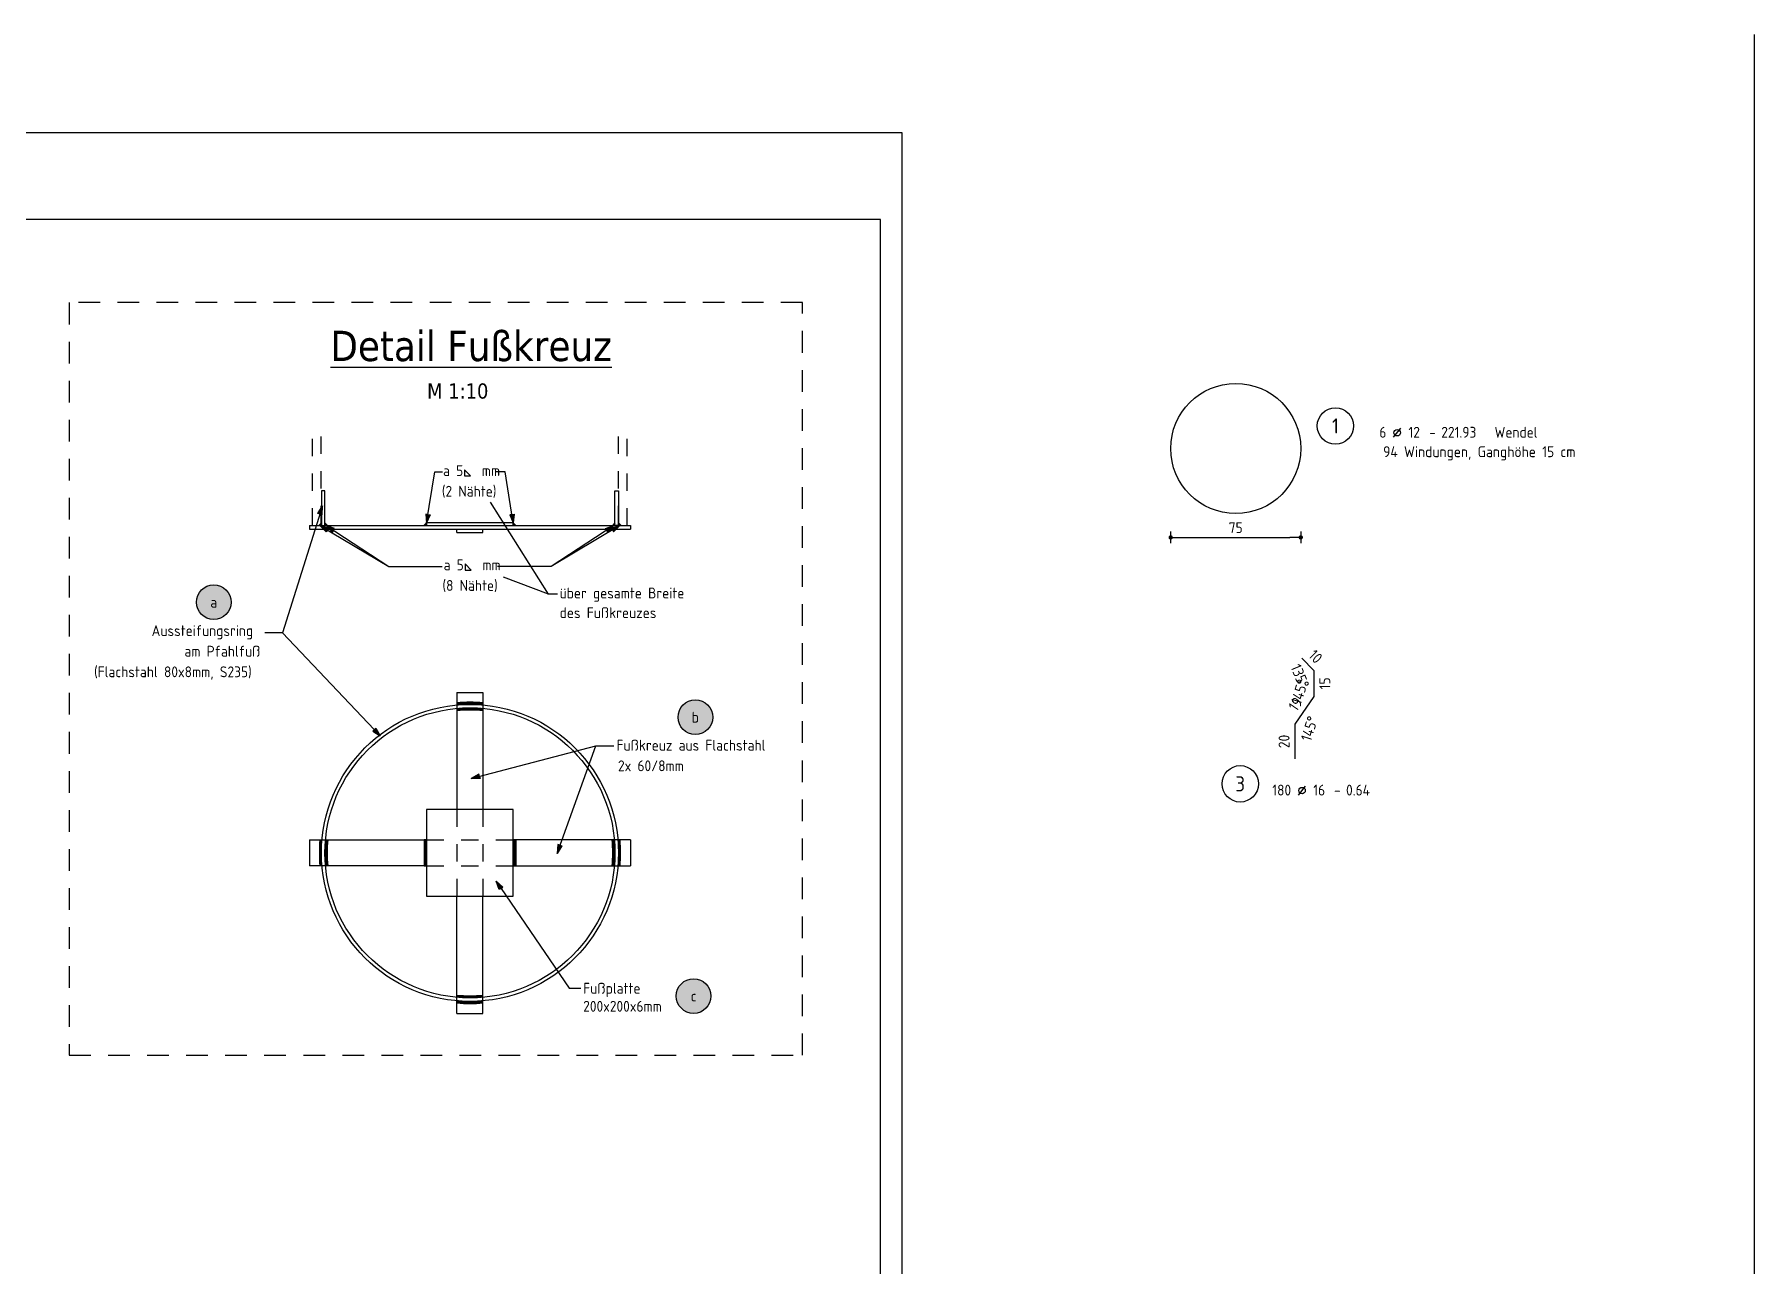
# Model space of a CAD drawing. Extents: x 3.7 to 23.8, y 8.8 to 30.4.
# Drawn here: x 13.53 to 23.45, y 23.31 to 30.41 of the extents above; entities that cross this region are included whole.
import ezdxf
from ezdxf.enums import TextEntityAlignment as Align

# ---------------------------------------------------------------- set-up
doc = ezdxf.new("R2010")
doc.units = 0
doc.header["$LTSCALE"] = 0.25
for name, pattern in [('AUSGEZOGEN', [1000.01, 1000, 0.01]), ('DOT', [0.175, 0.05, -0.125]), ('PUNKT', [0.175, 0.05, -0.125]), ('STRICHLINIE', [0.75, 0.5, -0.25])]:
    doc.linetypes.add(name, pattern=pattern)
for name, color, linetype in [('1__LINE_ACI_7', 7, 'Continuous'), ('DETAIL', 7, 'Continuous'), ('DRUEBER', 7, 'Continuous'), ('grau_hell', 7, 'Continuous'), ('HILFE', 7, 'Continuous'), ('MASSE', 7, 'Continuous'), ('OBJEKT', 7, 'Continuous'), ('POS', 7, 'Continuous'), ('RAHMEN', 7, 'Continuous'), ('RND', 7, 'Continuous'), ('TEXT', 7, 'Continuous')]:
    doc.layers.add(name, color=color, linetype=linetype)
doc.styles.add('helv', font='tahoma.ttf')
doc.styles.add('txt', font='isocp.shx')
doc.dimstyles.new('DOT_I', dxfattribs={"dimscale": 0.25, "dimtxt": 0.25, "dimasz": 0.25, "dimexe": 0.1, "dimexo": 0.3, "dimgap": 0.1, "dimtad": 1, "dimdec": 3, "dimzin": 3, "dimtxsty": 'txt', "dimblk": 'DOT', "dimblk1": 'DOT', "dimblk2": 'DOT', "dimsah": 1, "dimcen": 0.1, "dimse1": 1, "dimse2": 1, "dimazin": 0, "dimtfac": 1, "dimtdec": 4, "dimtix": 1, "dimtmove": 2, "dimatfit": 3, "dimfxl": 0, "dimtvp": 1, "dimtolj": 1, "dimtzin": 0, "dimarcsym": 0})

# ---------------------------------------------------------------- blocks, each defined once
blk = doc.blocks.new('DINA1')
at = {"layer": 'RAHMEN'}
for p, q in [((0, 59.4), (0, 0)), ((84.1, 59.4), (0, 59.4))]:
    blk.add_line(p, q, dxfattribs=at)
at = {"layer": 'RAHMEN', "color": 5}
for p, q in [((2, 58.9), (2, 0.5)), ((83.6, 58.9), (2, 58.9))]:
    blk.add_line(p, q, dxfattribs=at)
blk = doc.blocks.new('RND_AUSZ')
at = {"layer": 'RND', "color": 7, "linetype": 'Continuous'}
blk.add_line((1.341, 0.262), (1.509, 0.466), dxfattribs=at)
at = {"layer": 'RND', "color": 1, "linetype": 'Continuous'}
blk.add_circle((0, 0.52), 0.42, dxfattribs=at)
at = {"layer": 'RND', "color": 7, "linetype": 'Continuous'}
blk.add_circle((1.425, 0.364), 0.075, dxfattribs=at)
at = {"layer": 'RND', "color": 7, "linetype": 'Continuous', "style": 'txt'}
blk.add_text('-', height=0.25, dxfattribs=at).set_placement((2.163, 0.25))
for tag, p in [('WIEOFT', (-0.536, 0.25)), ('STK', (1.174, 0.25))]:
    blk.add_attdef(tag, text='', height=0.25, dxfattribs=at).set_placement(p, align=Align.RIGHT)
at = {"layer": 'RND', "color": 1, "linetype": 'Continuous', "style": 'txt'}
blk.add_attdef('POS', text='', height=0.35, dxfattribs=at).set_placement((0, 0.52), align=Align.MIDDLE)
at = {"layer": 'RND', "color": 7, "linetype": 'Continuous', "style": 'txt'}
for tag, p in [('DS', (1.683, 0.25)), ('LANG', (2.441, 0.25)), ('TEXT', (3.669, 0.25))]:
    blk.add_attdef(tag, p, '', height=0.25, dxfattribs=at)
blk = doc.blocks.new('DOT')
at = {"layer": 'MASSE', "color": 7, "linetype": 'Continuous'}
for p, q in [((0, 0), (-1, 0)), ((0, 0.54), (0, -0.54))]:
    blk.add_line(p, q, dxfattribs=at)
at = {"layer": 'MASSE', "color": 7, "linetype": 'Continuous', "const_width": 0.2}
blk.add_lwpolyline([(-0.1, 0, 1), (0.1, 0, 1)], format="xyb", close=True, dxfattribs=at)
blk = doc.blocks.new('*D616')
at = {"layer": 'Defpoints', "color": 0, "linetype": 'AUSGEZOGEN', "transparency": 16777216}
for p in [(20.08, 27.824), (20.83, 27.824), (20.83, 27.5116)]:
    blk.add_point(p, dxfattribs=at)
at = {"layer": 'RND', "color": 0, "linetype": 'AUSGEZOGEN', "lineweight": -2, "transparency": 16777216}
blk.add_line((20.1425, 27.5116), (20.7675, 27.5116), dxfattribs=at)
at = {"layer": 'RND', "color": 0, "linetype": 'AUSGEZOGEN', "lineweight": -2, "transparency": 16777216, "xscale": 0.0625, "yscale": 0.0625, "zscale": 0.0625, "rotation": 180}
blk.add_blockref('DOT', (20.08, 27.5116), dxfattribs=at)
at = {"layer": 'RND', "color": 0, "linetype": 'AUSGEZOGEN', "lineweight": -2, "transparency": 16777216, "xscale": 0.0625, "yscale": 0.0625, "zscale": 0.0625}
blk.add_blockref('DOT', (20.83, 27.5116), dxfattribs=at)
at = {"layer": 'RND', "color": 0, "linetype": 'AUSGEZOGEN', "transparency": 16777216, "insert": (20.455, 27.5678), "char_height": 0.0625, "attachment_point": 5, "style": 'txt'}
blk.add_mtext('\\A1;75', dxfattribs=at)
blk = doc.blocks.new('*D623')
at = {"layer": 'Defpoints', "color": 0, "linetype": 'AUSGEZOGEN', "transparency": 16777216}
for p in [(20.8563, 26.7453), (20.871, 26.7807), (20.9063, 26.7453), (20.9063, 26.6703)]:
    blk.add_point(p, dxfattribs=at)
at = {"layer": 'RND', "color": 0, "linetype": 'AUSGEZOGEN', "transparency": 16777216, "insert": (20.8255, 26.7118), "char_height": 0.0625, "attachment_point": 5, "rotation": 292.5, "style": 'txt'}
blk.add_mtext('\\A1;135°', dxfattribs=at)
blk = doc.blocks.new('*D624')
at = {"layer": 'Defpoints', "color": 0, "linetype": 'AUSGEZOGEN', "transparency": 16777216}
for p in [(20.8689, 26.6284), (20.9063, 26.6703), (20.9063, 26.5953), (20.8513, 26.5153)]:
    blk.add_point(p, dxfattribs=at)
at = {"layer": 'RND', "color": 0, "linetype": 'AUSGEZOGEN', "transparency": 16777216, "insert": (20.8228, 26.6213), "char_height": 0.0625, "attachment_point": 5, "rotation": 72.74574, "style": 'txt'}
blk.add_mtext('\\A1;145°', dxfattribs=at)
blk = doc.blocks.new('*D625')
at = {"layer": 'Defpoints', "color": 0, "linetype": 'AUSGEZOGEN', "transparency": 16777216}
for p in [(20.8513, 26.5153), (20.7963, 26.4353), (20.8338, 26.4022), (20.7963, 26.3353)]:
    blk.add_point(p, dxfattribs=at)
at = {"layer": 'RND', "color": 0, "linetype": 'AUSGEZOGEN', "transparency": 16777216, "insert": (20.8799, 26.4094), "char_height": 0.0625, "attachment_point": 5, "rotation": 72.74574, "style": 'txt'}
blk.add_mtext('\\A1;145°', dxfattribs=at)
blk = doc.blocks.new('Pfeillinie')
at = {"layer": 'TEXT', "linetype": 'Continuous'}
blk.add_hatch(color=7, dxfattribs=at).paths.add_polyline_path([(0, 0), (-0.8, 0.2), (-0.8, 0), (-0.8, -0.2)])
at = {"layer": 'TEXT', "color": 7, "linetype": 'Continuous'}
for p, q in [((-0.8, 0), (-0.8, 0.2)), ((-0.8, 0.2), (0, 0)), ((-0.8, 0), (-0.8, -0.2)), ((-0.8, -0.2), (0, 0))]:
    blk.add_line(p, q, dxfattribs=at)
blk = doc.blocks.new('pos_ausz')
at = {"layer": 'grau_hell', "true_color": 0xfcfcfc}
blk.add_hatch(color=7, dxfattribs=at).paths.add_polyline_path([(-0.4, 0, 1), (0.4, 0, 1)])
at = {"layer": 'POS', "color": 1, "linetype": 'Continuous'}
blk.add_circle((0, 0), 0.4, dxfattribs=at)
at = {"layer": 'POS', "color": 7, "linetype": 'Continuous', "style": 'txt'}
blk.add_attdef('POSNAME', text='', height=0.25, dxfattribs=at).set_placement((0, 0), align=Align.MIDDLE)
blk.add_attdef('POSABM', (0.6, 0.05), '', height=0.25, dxfattribs=at)

msp = doc.modelspace()

# ---------------------------------------------------------------- linework, layer by layer
at = {"layer": '1__LINE_ACI_7'}
for p, q in [((15.1708, 27.5827), (15.183, 27.5827)), ((15.1736, 27.5855), (15.183, 27.5855)), ((15.1764, 27.5883), (15.183, 27.5883)), ((15.1793, 27.5912), (15.183, 27.5912)), ((15.182, 27.594), (15.183, 27.594)), ((15.2039, 27.594), (15.203, 27.594)), ((15.2067, 27.5912), (15.203, 27.5912)), ((15.2095, 27.5883), (15.203, 27.5883)), ((15.2123, 27.5855), (15.203, 27.5855)), ((15.2151, 27.5827), (15.203, 27.5827)), ((15.7771, 27.5827), (15.7892, 27.5827)), ((15.7798, 27.5855), (15.7892, 27.5855)), ((15.7826, 27.5883), (15.7892, 27.5883)), ((15.7855, 27.5912), (15.7892, 27.5912)), ((15.7883, 27.594), (15.7892, 27.594)), ((16.2902, 27.594), (16.2892, 27.594)), ((16.2929, 27.5912), (16.2892, 27.5912)), ((16.2958, 27.5883), (16.2892, 27.5883)), ((16.2986, 27.5855), (16.2892, 27.5855)), ((16.3014, 27.5827), (16.2892, 27.5827)), ((16.8633, 27.5827), (16.8755, 27.5827)), ((16.8661, 27.5855), (16.8755, 27.5855)), ((16.8689, 27.5883), (16.8755, 27.5883)), ((16.8718, 27.5912), (16.8755, 27.5912)), ((16.8745, 27.594), (16.8755, 27.594)), ((16.8964, 27.594), (16.8955, 27.594)), ((16.8992, 27.5912), (16.8955, 27.5912)), ((16.902, 27.5883), (16.8955, 27.5883)), ((16.9048, 27.5855), (16.8955, 27.5855)), ((16.9076, 27.5827), (16.8955, 27.5827)), ((15.9662, 26.5584), (15.9662, 26.5458)), ((15.9662, 26.5257), (15.9662, 26.5132)), ((15.9689, 26.5586), (15.9689, 26.5461)), ((15.9689, 26.526), (15.9689, 26.5134)), ((15.9718, 26.5589), (15.9718, 26.5463)), ((15.9718, 26.5262), (15.9718, 26.5137)), ((15.9746, 26.5591), (15.9746, 26.5465)), ((15.9746, 26.5264), (15.9746, 26.5139)), ((15.9774, 26.5593), (15.9774, 26.5468)), ((15.9774, 26.5266), (15.9774, 26.5141)), ((15.9802, 26.5595), (15.9802, 26.547)), ((15.9802, 26.5269), (15.9802, 26.5143)), ((15.983, 26.5597), (15.983, 26.5472)), ((15.983, 26.527), (15.983, 26.5145)), ((15.9858, 26.5599), (15.9858, 26.5473)), ((15.9858, 26.5272), (15.9858, 26.5147)), ((15.9887, 26.5601), (15.9887, 26.5475)), ((15.9887, 26.5274), (15.9887, 26.5149)), ((15.9914, 26.5602), (15.9914, 26.5477)), ((15.9914, 26.5276), (15.9914, 26.515)), ((15.9942, 26.5604), (15.9942, 26.5479)), ((15.9942, 26.5277), (15.9942, 26.5152)), ((15.9971, 26.5605), (15.9971, 26.548)), ((15.9971, 26.5279), (15.9971, 26.5154)), ((15.9999, 26.5607), (15.9999, 26.5481)), ((15.9999, 26.528), (15.9999, 26.5155)), ((16.0027, 26.5608), (16.0027, 26.5483)), ((16.0027, 26.5281), (16.0027, 26.5156)), ((16.0055, 26.5609), (16.0055, 26.5484)), ((16.0055, 26.5283), (16.0055, 26.5157)), ((16.0083, 26.561), (16.0083, 26.5485)), ((16.0083, 26.5284), (16.0083, 26.5159)), ((16.0111, 26.5611), (16.0111, 26.5486)), ((16.0111, 26.5285), (16.0111, 26.516)), ((16.0139, 26.5612), (16.0139, 26.5487)), ((16.0139, 26.5286), (16.0139, 26.5161)), ((16.0167, 26.5613), (16.0167, 26.5488)), ((16.0167, 26.5286), (16.0167, 26.5161)), ((16.0196, 26.5614), (16.0196, 26.5489)), ((16.0196, 26.5287), (16.0196, 26.5162)), ((16.0224, 26.5614), (16.0224, 26.5489)), ((16.0224, 26.5288), (16.0224, 26.5163)), ((16.0251, 26.5615), (16.0251, 26.549)), ((16.0251, 26.5288), (16.0251, 26.5163)), ((16.028, 26.5615), (16.028, 26.549)), ((16.028, 26.5289), (16.028, 26.5164)), ((16.0308, 26.5615), (16.0308, 26.549)), ((16.0308, 26.5289), (16.0308, 26.5164)), ((16.0336, 26.5616), (16.0336, 26.5491)), ((16.0336, 26.5289), (16.0336, 26.5164)), ((16.0364, 26.5616), (16.0364, 26.5491)), ((16.0364, 26.5289), (16.0364, 26.5164)), ((16.0392, 26.5616), (16.0392, 26.5491)), ((16.0392, 26.5289), (16.0392, 26.5164)), ((16.042, 26.5616), (16.042, 26.5491)), ((16.042, 26.5289), (16.042, 26.5164)), ((16.0449, 26.5616), (16.0449, 26.5491)), ((16.0449, 26.5289), (16.0449, 26.5164)), ((16.0476, 26.5615), (16.0476, 26.549)), ((16.0476, 26.5289), (16.0476, 26.5164)), ((16.0504, 26.5615), (16.0504, 26.549)), ((16.0504, 26.5289), (16.0504, 26.5164)), ((16.0533, 26.5615), (16.0533, 26.549)), ((16.0533, 26.5288), (16.0533, 26.5163)), ((16.056, 26.5614), (16.056, 26.5489)), ((16.056, 26.5288), (16.056, 26.5163)), ((16.0588, 26.5614), (16.0588, 26.5489)), ((16.0588, 26.5287), (16.0588, 26.5162)), ((16.0617, 26.5613), (16.0617, 26.5488)), ((16.0617, 26.5286), (16.0617, 26.5161)), ((16.0645, 26.5612), (16.0645, 26.5487)), ((16.0645, 26.5286), (16.0645, 26.5161)), ((16.0672, 26.5611), (16.0672, 26.5486)), ((16.0672, 26.5285), (16.0672, 26.516)), ((16.0701, 26.561), (16.0701, 26.5485)), ((16.0701, 26.5284), (16.0701, 26.5159)), ((16.0729, 26.5609), (16.0729, 26.5484)), ((16.0729, 26.5283), (16.0729, 26.5157)), ((16.0758, 26.5608), (16.0758, 26.5483)), ((16.0758, 26.5281), (16.0758, 26.5156)), ((16.0785, 26.5607), (16.0785, 26.5481)), ((16.0785, 26.528), (16.0785, 26.5155)), ((16.0813, 26.5605), (16.0813, 26.548)), ((16.0813, 26.5279), (16.0813, 26.5154)), ((16.0842, 26.5604), (16.0842, 26.5479)), ((16.0842, 26.5277), (16.0842, 26.5152)), ((16.087, 26.5602), (16.087, 26.5477)), ((16.087, 26.5276), (16.087, 26.515)), ((16.0897, 26.5601), (16.0897, 26.5475)), ((16.0897, 26.5274), (16.0897, 26.5149)), ((16.0926, 26.5599), (16.0926, 26.5474)), ((16.0926, 26.5272), (16.0926, 26.5147)), ((16.0954, 26.5597), (16.0954, 26.5472)), ((16.0954, 26.527), (16.0954, 26.5145)), ((16.0982, 26.5595), (16.0982, 26.547)), ((16.0982, 26.5269), (16.0982, 26.5143)), ((16.101, 26.5593), (16.101, 26.5468)), ((16.101, 26.5266), (16.101, 26.5141)), ((16.1038, 26.5591), (16.1038, 26.5465)), ((16.1038, 26.5264), (16.1038, 26.5139)), ((16.1066, 26.5589), (16.1066, 26.5463)), ((16.1066, 26.5262), (16.1066, 26.5137)), ((16.1095, 26.5586), (16.1095, 26.5461)), ((16.1095, 26.526), (16.1095, 26.5134)), ((16.1122, 26.5584), (16.1122, 26.5458)), ((16.1122, 26.5257), (16.1122, 26.5132)), ((15.1706, 25.7042), (15.1831, 25.7042)), ((15.1706, 25.7014), (15.1831, 25.7014)), ((15.1706, 25.6986), (15.1831, 25.6986)), ((15.1706, 25.6957), (15.1831, 25.6957)), ((15.1706, 25.693), (15.1831, 25.693)), ((15.1707, 25.7098), (15.1832, 25.7098)), ((15.1707, 25.7071), (15.1832, 25.7071)), ((15.1708, 25.7126), (15.1833, 25.7126)), ((15.1709, 25.7182), (15.1834, 25.7182)), ((15.1709, 25.7155), (15.1834, 25.7155)), ((15.171, 25.721), (15.1835, 25.721)), ((15.1711, 25.7239), (15.1836, 25.7239)), ((15.1712, 25.7267), (15.1838, 25.7267)), ((15.1714, 25.7295), (15.1839, 25.7295)), ((15.1715, 25.7323), (15.184, 25.7323)), ((15.1716, 25.7351), (15.1841, 25.7351)), ((15.1718, 25.738), (15.1843, 25.738)), ((15.1719, 25.7407), (15.1845, 25.7407)), ((15.1721, 25.7435), (15.1846, 25.7435)), ((15.1723, 25.7464), (15.1848, 25.7464)), ((15.1725, 25.7492), (15.185, 25.7492)), ((15.1727, 25.7519), (15.1852, 25.7519)), ((15.1729, 25.7548), (15.1854, 25.7548)), ((15.1731, 25.7576), (15.1856, 25.7576)), ((15.1733, 25.7604), (15.1858, 25.7604)), ((15.1735, 25.7632), (15.1861, 25.7632)), ((15.1738, 25.766), (15.1863, 25.766)), ((15.2032, 25.6986), (15.2157, 25.6986)), ((15.2032, 25.6957), (15.2157, 25.6957)), ((15.2032, 25.693), (15.2157, 25.693)), ((15.2033, 25.7071), (15.2158, 25.7071)), ((15.2033, 25.7042), (15.2158, 25.7042)), ((15.2033, 25.7014), (15.2158, 25.7014)), ((15.2034, 25.7126), (15.2159, 25.7126)), ((15.2034, 25.7098), (15.2159, 25.7098)), ((15.2035, 25.7155), (15.216, 25.7155)), ((15.2036, 25.7182), (15.2161, 25.7182)), ((15.2037, 25.721), (15.2162, 25.721)), ((15.2038, 25.7239), (15.2163, 25.7239)), ((15.2039, 25.7267), (15.2164, 25.7267)), ((15.204, 25.7295), (15.2165, 25.7295)), ((15.2041, 25.7323), (15.2167, 25.7323)), ((15.2043, 25.7351), (15.2168, 25.7351)), ((15.2044, 25.738), (15.2169, 25.738)), ((15.2046, 25.7407), (15.2171, 25.7407)), ((15.2047, 25.7435), (15.2173, 25.7435)), ((15.2049, 25.7464), (15.2175, 25.7464)), ((15.2051, 25.7492), (15.2176, 25.7492)), ((15.2053, 25.7519), (15.2178, 25.7519)), ((15.2055, 25.7548), (15.218, 25.7548)), ((15.2057, 25.7576), (15.2183, 25.7576)), ((15.2059, 25.7604), (15.2185, 25.7604)), ((15.2062, 25.7632), (15.2187, 25.7632)), ((15.2064, 25.766), (15.219, 25.766)), ((15.778, 25.618), (15.778, 25.768)), ((15.7808, 25.618), (15.7808, 25.768)), ((15.7835, 25.618), (15.7835, 25.768)), ((15.7864, 25.618), (15.7864, 25.768)), ((16.292, 25.618), (16.292, 25.768)), ((16.2949, 25.618), (16.2949, 25.768)), ((16.2977, 25.618), (16.2977, 25.768)), ((16.3004, 25.618), (16.3004, 25.768)), ((16.872, 25.766), (16.8595, 25.766)), ((16.8722, 25.7632), (16.8597, 25.7632)), ((16.8725, 25.7604), (16.8599, 25.7604)), ((16.8727, 25.7576), (16.8602, 25.7576)), ((16.8729, 25.7548), (16.8604, 25.7548)), ((16.8731, 25.7519), (16.8606, 25.7519)), ((16.8733, 25.7492), (16.8608, 25.7492)), ((16.8735, 25.7464), (16.861, 25.7464)), ((16.8737, 25.7435), (16.8612, 25.7435)), ((16.8738, 25.7407), (16.8613, 25.7407)), ((16.874, 25.738), (16.8615, 25.738)), ((16.8741, 25.7351), (16.8616, 25.7351)), ((16.8743, 25.7323), (16.8618, 25.7323)), ((16.8744, 25.7295), (16.8619, 25.7295)), ((16.8745, 25.7267), (16.862, 25.7267)), ((16.8746, 25.7239), (16.8621, 25.7239)), ((16.8747, 25.721), (16.8622, 25.721)), ((16.8748, 25.7182), (16.8623, 25.7182)), ((16.8749, 25.7155), (16.8624, 25.7155)), ((16.875, 25.7126), (16.8625, 25.7126)), ((16.875, 25.7098), (16.8625, 25.7098)), ((16.8751, 25.7071), (16.8626, 25.7071)), ((16.8751, 25.7042), (16.8626, 25.7042)), ((16.8752, 25.7014), (16.8627, 25.7014)), ((16.8752, 25.6986), (16.8627, 25.6986)), ((16.8752, 25.6957), (16.8627, 25.6957)), ((16.8752, 25.693), (16.8627, 25.693)), ((16.9047, 25.766), (16.8921, 25.766)), ((16.9049, 25.7632), (16.8923, 25.7632)), ((16.9051, 25.7604), (16.8926, 25.7604)), ((16.9054, 25.7576), (16.8928, 25.7576)), ((16.9056, 25.7548), (16.893, 25.7548)), ((16.9058, 25.7519), (16.8932, 25.7519)), ((16.906, 25.7492), (16.8934, 25.7492)), ((16.9061, 25.7464), (16.8936, 25.7464)), ((16.9063, 25.7435), (16.8938, 25.7435)), ((16.9065, 25.7407), (16.894, 25.7407)), ((16.9066, 25.738), (16.8941, 25.738)), ((16.9068, 25.7351), (16.8943, 25.7351)), ((16.9069, 25.7323), (16.8944, 25.7323)), ((16.9071, 25.7295), (16.8945, 25.7295)), ((16.9072, 25.7267), (16.8947, 25.7267)), ((16.9073, 25.7239), (16.8948, 25.7239)), ((16.9074, 25.721), (16.8949, 25.721)), ((16.9075, 25.7182), (16.895, 25.7182)), ((16.9076, 25.7155), (16.8951, 25.7155)), ((16.9076, 25.7126), (16.8951, 25.7126)), ((16.9077, 25.7098), (16.8952, 25.7098)), ((16.9077, 25.7071), (16.8952, 25.7071)), ((16.9078, 25.7042), (16.8953, 25.7042)), ((16.9078, 25.7014), (16.8953, 25.7014)), ((16.9078, 25.6986), (16.8953, 25.6986)), ((16.9079, 25.6957), (16.8954, 25.6957)), ((16.9079, 25.693), (16.8954, 25.693)), ((15.1706, 25.6902), (15.1831, 25.6902)), ((15.1706, 25.6873), (15.1831, 25.6873)), ((15.1706, 25.6846), (15.1831, 25.6846)), ((15.1706, 25.6818), (15.1831, 25.6818)), ((15.1707, 25.6789), (15.1832, 25.6789)), ((15.1707, 25.6761), (15.1832, 25.6761)), ((15.1708, 25.6733), (15.1833, 25.6733)), ((15.1709, 25.6705), (15.1834, 25.6705)), ((15.1709, 25.6677), (15.1834, 25.6677)), ((15.171, 25.6649), (15.1835, 25.6649)), ((15.1711, 25.6621), (15.1836, 25.6621)), ((15.1712, 25.6593), (15.1838, 25.6593)), ((15.1714, 25.6565), (15.1839, 25.6565)), ((15.1715, 25.6536), (15.184, 25.6536)), ((15.1716, 25.6508), (15.1841, 25.6508)), ((15.1718, 25.648), (15.1843, 25.648)), ((15.1719, 25.6452), (15.1845, 25.6452)), ((15.1721, 25.6424), (15.1846, 25.6424)), ((15.1723, 25.6396), (15.1848, 25.6396)), ((15.1725, 25.6368), (15.185, 25.6368)), ((15.1727, 25.634), (15.1852, 25.634)), ((15.1729, 25.6311), (15.1854, 25.6311)), ((15.1731, 25.6284), (15.1856, 25.6284)), ((15.1733, 25.6256), (15.1858, 25.6256)), ((15.1735, 25.6227), (15.1861, 25.6227)), ((15.1738, 25.6199), (15.1863, 25.6199)), ((15.2032, 25.6902), (15.2157, 25.6902)), ((15.2032, 25.6873), (15.2157, 25.6873)), ((15.2033, 25.6846), (15.2158, 25.6846)), ((15.2033, 25.6818), (15.2158, 25.6818)), ((15.2033, 25.6789), (15.2158, 25.6789)), ((15.2034, 25.6761), (15.2159, 25.6761)), ((15.2034, 25.6733), (15.2159, 25.6733)), ((15.2035, 25.6705), (15.216, 25.6705)), ((15.2036, 25.6677), (15.2161, 25.6677)), ((15.2037, 25.6649), (15.2162, 25.6649)), ((15.2038, 25.6621), (15.2163, 25.6621)), ((15.2039, 25.6593), (15.2164, 25.6593)), ((15.204, 25.6565), (15.2165, 25.6565)), ((15.2041, 25.6536), (15.2167, 25.6536)), ((15.2043, 25.6508), (15.2168, 25.6508)), ((15.2044, 25.648), (15.2169, 25.648)), ((15.2046, 25.6452), (15.2171, 25.6452)), ((15.2047, 25.6424), (15.2173, 25.6424)), ((15.2049, 25.6396), (15.2175, 25.6396)), ((15.2051, 25.6368), (15.2176, 25.6368)), ((15.2053, 25.634), (15.2178, 25.634)), ((15.2055, 25.6311), (15.218, 25.6311)), ((15.2057, 25.6284), (15.2183, 25.6284)), ((15.2059, 25.6256), (15.2185, 25.6256)), ((15.2062, 25.6227), (15.2187, 25.6227)), ((15.2064, 25.6199), (15.219, 25.6199)), ((16.872, 25.6199), (16.8595, 25.6199)), ((16.8722, 25.6227), (16.8597, 25.6227)), ((16.8725, 25.6256), (16.8599, 25.6256)), ((16.8727, 25.6284), (16.8602, 25.6284)), ((16.8729, 25.6311), (16.8604, 25.6311)), ((16.8731, 25.634), (16.8606, 25.634)), ((16.8733, 25.6368), (16.8608, 25.6368)), ((16.8735, 25.6396), (16.861, 25.6396)), ((16.8737, 25.6424), (16.8612, 25.6424)), ((16.8738, 25.6452), (16.8613, 25.6452)), ((16.874, 25.648), (16.8615, 25.648)), ((16.8741, 25.6508), (16.8616, 25.6508)), ((16.8743, 25.6536), (16.8618, 25.6536)), ((16.8744, 25.6565), (16.8619, 25.6565)), ((16.8745, 25.6593), (16.862, 25.6593)), ((16.8746, 25.6621), (16.8621, 25.6621)), ((16.8747, 25.6649), (16.8622, 25.6649)), ((16.8748, 25.6677), (16.8623, 25.6677)), ((16.8749, 25.6705), (16.8624, 25.6705)), ((16.875, 25.6761), (16.8625, 25.6761)), ((16.875, 25.6733), (16.8625, 25.6733)), ((16.8751, 25.6818), (16.8626, 25.6818)), ((16.8751, 25.6789), (16.8626, 25.6789)), ((16.8752, 25.6902), (16.8627, 25.6902)), ((16.8752, 25.6873), (16.8627, 25.6873)), ((16.8752, 25.6846), (16.8627, 25.6846)), ((16.9047, 25.6199), (16.8921, 25.6199)), ((16.9049, 25.6227), (16.8923, 25.6227)), ((16.9051, 25.6256), (16.8926, 25.6256)), ((16.9054, 25.6284), (16.8928, 25.6284)), ((16.9056, 25.6311), (16.893, 25.6311)), ((16.9058, 25.634), (16.8932, 25.634)), ((16.906, 25.6368), (16.8934, 25.6368)), ((16.9061, 25.6396), (16.8936, 25.6396)), ((16.9063, 25.6424), (16.8938, 25.6424)), ((16.9065, 25.6452), (16.894, 25.6452)), ((16.9066, 25.648), (16.8941, 25.648)), ((16.9068, 25.6508), (16.8943, 25.6508)), ((16.9069, 25.6536), (16.8944, 25.6536)), ((16.9071, 25.6565), (16.8945, 25.6565)), ((16.9072, 25.6593), (16.8947, 25.6593)), ((16.9073, 25.6621), (16.8948, 25.6621)), ((16.9074, 25.6649), (16.8949, 25.6649)), ((16.9075, 25.6677), (16.895, 25.6677)), ((16.9076, 25.6733), (16.8951, 25.6733)), ((16.9076, 25.6705), (16.8951, 25.6705)), ((16.9077, 25.6789), (16.8952, 25.6789)), ((16.9077, 25.6761), (16.8952, 25.6761)), ((16.9078, 25.6873), (16.8953, 25.6873)), ((16.9078, 25.6846), (16.8953, 25.6846)), ((16.9078, 25.6818), (16.8953, 25.6818)), ((16.9079, 25.6902), (16.8954, 25.6902)), ((15.9662, 24.8602), (15.9662, 24.8728)), ((15.9662, 24.8276), (15.9662, 24.8401)), ((15.9689, 24.86), (15.9689, 24.8725)), ((15.9689, 24.8273), (15.9689, 24.8399)), ((15.9718, 24.8598), (15.9718, 24.8723)), ((15.9718, 24.8271), (15.9718, 24.8396)), ((15.9746, 24.8595), (15.9746, 24.8721)), ((15.9746, 24.8269), (15.9746, 24.8394)), ((15.9774, 24.8593), (15.9774, 24.8719)), ((15.9774, 24.8267), (15.9774, 24.8392)), ((15.9802, 24.8591), (15.9802, 24.8716)), ((15.9802, 24.8265), (15.9802, 24.839)), ((15.983, 24.8589), (15.983, 24.8715)), ((15.983, 24.8263), (15.983, 24.8388)), ((15.9858, 24.8587), (15.9858, 24.8713)), ((15.9858, 24.8261), (15.9858, 24.8386)), ((15.9887, 24.8586), (15.9887, 24.8711)), ((15.9887, 24.8259), (15.9887, 24.8384)), ((15.9914, 24.8584), (15.9914, 24.8709)), ((15.9914, 24.8257), (15.9914, 24.8383)), ((15.9942, 24.8582), (15.9942, 24.8708)), ((15.9942, 24.8256), (15.9942, 24.8381)), ((15.9971, 24.8581), (15.9971, 24.8706)), ((15.9971, 24.8254), (15.9971, 24.838)), ((15.9999, 24.858), (15.9999, 24.8705)), ((15.9999, 24.8253), (15.9999, 24.8378)), ((16.0027, 24.8578), (16.0027, 24.8703)), ((16.0027, 24.8252), (16.0027, 24.8377)), ((16.0055, 24.8577), (16.0055, 24.8702)), ((16.0055, 24.8251), (16.0055, 24.8376)), ((16.0083, 24.8576), (16.0083, 24.8701)), ((16.0083, 24.8249), (16.0083, 24.8375)), ((16.0111, 24.8575), (16.0111, 24.87)), ((16.0111, 24.8248), (16.0111, 24.8374)), ((16.0139, 24.8574), (16.0139, 24.8699)), ((16.0139, 24.8248), (16.0139, 24.8373)), ((16.0167, 24.8573), (16.0167, 24.8698)), ((16.0167, 24.8247), (16.0167, 24.8372)), ((16.0196, 24.8573), (16.0196, 24.8698)), ((16.0196, 24.8246), (16.0196, 24.8371)), ((16.0224, 24.8572), (16.0224, 24.8697)), ((16.0224, 24.8245), (16.0224, 24.837)), ((16.0251, 24.8571), (16.0251, 24.8696)), ((16.0251, 24.8245), (16.0251, 24.837)), ((16.028, 24.8571), (16.028, 24.8696)), ((16.028, 24.8244), (16.028, 24.837)), ((16.0308, 24.8571), (16.0308, 24.8696)), ((16.0308, 24.8244), (16.0308, 24.8369)), ((16.0336, 24.857), (16.0336, 24.8695)), ((16.0336, 24.8244), (16.0336, 24.8369)), ((16.0364, 24.857), (16.0364, 24.8695)), ((16.0364, 24.8244), (16.0364, 24.8369)), ((16.0392, 24.857), (16.0392, 24.8695)), ((16.0392, 24.8244), (16.0392, 24.8369)), ((16.042, 24.857), (16.042, 24.8695)), ((16.042, 24.8244), (16.042, 24.8369)), ((16.0449, 24.857), (16.0449, 24.8695)), ((16.0449, 24.8244), (16.0449, 24.8369)), ((16.0476, 24.8571), (16.0476, 24.8696)), ((16.0476, 24.8244), (16.0476, 24.8369)), ((16.0504, 24.8571), (16.0504, 24.8696)), ((16.0504, 24.8244), (16.0504, 24.837)), ((16.0533, 24.8571), (16.0533, 24.8696)), ((16.0533, 24.8245), (16.0533, 24.837)), ((16.056, 24.8572), (16.056, 24.8697)), ((16.056, 24.8245), (16.056, 24.837)), ((16.0588, 24.8573), (16.0588, 24.8698)), ((16.0588, 24.8246), (16.0588, 24.8371)), ((16.0617, 24.8573), (16.0617, 24.8698)), ((16.0617, 24.8247), (16.0617, 24.8372)), ((16.0645, 24.8574), (16.0645, 24.8699)), ((16.0645, 24.8248), (16.0645, 24.8373)), ((16.0672, 24.8575), (16.0672, 24.87)), ((16.0672, 24.8248), (16.0672, 24.8374)), ((16.0701, 24.8576), (16.0701, 24.8701)), ((16.0701, 24.8249), (16.0701, 24.8375)), ((16.0729, 24.8577), (16.0729, 24.8702)), ((16.0729, 24.8251), (16.0729, 24.8376)), ((16.0758, 24.8578), (16.0758, 24.8703)), ((16.0758, 24.8252), (16.0758, 24.8377)), ((16.0785, 24.858), (16.0785, 24.8705)), ((16.0785, 24.8253), (16.0785, 24.8378)), ((16.0813, 24.8581), (16.0813, 24.8706)), ((16.0813, 24.8254), (16.0813, 24.838)), ((16.0842, 24.8582), (16.0842, 24.8708)), ((16.0842, 24.8256), (16.0842, 24.8381)), ((16.087, 24.8584), (16.087, 24.8709)), ((16.087, 24.8257), (16.087, 24.8383)), ((16.0897, 24.8586), (16.0897, 24.8711)), ((16.0897, 24.8259), (16.0897, 24.8384)), ((16.0926, 24.8587), (16.0926, 24.8713)), ((16.0926, 24.8261), (16.0926, 24.8386)), ((16.0954, 24.8589), (16.0954, 24.8715)), ((16.0954, 24.8263), (16.0954, 24.8388)), ((16.0982, 24.8591), (16.0982, 24.8716)), ((16.0982, 24.8265), (16.0982, 24.839)), ((16.101, 24.8593), (16.101, 24.8719)), ((16.101, 24.8267), (16.101, 24.8392)), ((16.1038, 24.8595), (16.1038, 24.8721)), ((16.1038, 24.8269), (16.1038, 24.8394)), ((16.1066, 24.8598), (16.1066, 24.8723)), ((16.1066, 24.8271), (16.1066, 24.8396)), ((16.1095, 24.86), (16.1095, 24.8725)), ((16.1095, 24.8273), (16.1095, 24.8399)), ((16.1122, 24.8602), (16.1122, 24.8728)), ((16.1122, 24.8276), (16.1122, 24.8401))]:
    msp.add_line(p, q, dxfattribs=at)
for points in [[(16.0083, 27.866), (16.042, 27.866), (16.0083, 27.9019)], [(15.203, 27.5799), (15.203, 27.7799), (15.183, 27.7799), (15.183, 27.5799)], [(16.8755, 27.5799), (16.8755, 27.7799), (16.8955, 27.7799), (16.8955, 27.5799)], [(15.183, 27.5949), (15.168, 27.5799), (15.183, 27.5799)], [(15.203, 27.5949), (15.218, 27.5799), (15.203, 27.5799)], [(15.7892, 27.5949), (15.7742, 27.5799), (15.7892, 27.5799)], [(15.7892, 27.5799), (16.2892, 27.5799), (16.2892, 27.5949), (15.7892, 27.5949)], [(16.2892, 27.5949), (16.3042, 27.5799), (16.2892, 27.5799)], [(16.8755, 27.5949), (16.8605, 27.5799), (16.8755, 27.5799)], [(16.8955, 27.5949), (16.9105, 27.5799), (16.8955, 27.5799)], [(16.0117, 27.3228), (16.0454, 27.3228), (16.0117, 27.3587)], [(15.7892, 25.443), (16.2892, 25.443), (16.2892, 25.943), (15.7892, 25.943)], [(15.7892, 25.768), (15.7751, 25.768), (15.7751, 25.618), (15.7892, 25.618)], [(16.2892, 25.768), (16.3033, 25.768), (16.3033, 25.618), (16.2892, 25.618)]]:
    msp.add_lwpolyline(points, close=True, dxfattribs=at)
at = {"layer": 'DETAIL', "color": 102, "linetype": 'STRICHLINIE'}
msp.add_lwpolyline([(13.7284, 28.8649), (13.7284, 24.5265), (17.9569, 24.5265), (17.9569, 28.8649)], close=True, dxfattribs=at)
at = {"layer": 'DRUEBER', "color": 7, "linetype": 'DOT'}
for p, q in [((15.1317, 27.5799), (15.1317, 28.1314)), ((15.1817, 27.5936), (15.1817, 28.1314)), ((16.8967, 27.5936), (16.8967, 28.1314)), ((16.9467, 27.5799), (16.9467, 28.1314))]:
    msp.add_line(p, q, dxfattribs=at)
at = {"layer": 'DRUEBER', "color": 7, "linetype": 'PUNKT', "ltscale": 0.7}
for p, q in [((15.9642, 25.943), (15.9642, 25.443)), ((16.1142, 25.943), (16.1142, 25.443)), ((15.7892, 25.768), (16.2892, 25.768)), ((15.7892, 25.618), (16.2892, 25.618))]:
    msp.add_line(p, q, dxfattribs=at)
at = {"layer": 'HILFE', "color": 102, "linetype": 'AUSGEZOGEN'}
for p, q in [((16.4915, 27.1847), (16.1578, 27.714)), ((16.4915, 27.1847), (16.2326, 27.2824)), ((16.5447, 27.1847), (16.4915, 27.1847))]:
    msp.add_line(p, q, dxfattribs=at)
at = {"layer": 'OBJEKT', "color": 7, "linetype": 'AUSGEZOGEN'}
for p, q in [((15.1142, 27.5799), (16.9642, 27.5799)), ((15.1142, 27.5799), (15.1142, 27.5599)), ((16.9642, 27.5799), (16.9642, 27.5599)), ((15.1142, 27.5599), (16.9642, 27.5599)), ((15.9642, 27.5399), (15.9642, 27.5599)), ((15.9642, 27.5599), (16.1142, 27.5599)), ((15.9642, 27.5399), (16.1142, 27.5399)), ((16.1142, 27.5399), (16.1142, 27.5599)), ((15.9642, 26.618), (16.1142, 26.618)), ((15.9642, 26.618), (15.9642, 25.943)), ((16.1142, 26.618), (16.1142, 25.943)), ((15.1142, 25.768), (15.7892, 25.768)), ((15.1142, 25.768), (15.1142, 25.618)), ((16.9642, 25.768), (16.2892, 25.768)), ((16.9642, 25.768), (16.9642, 25.618)), ((15.7892, 25.618), (15.1142, 25.618)), ((16.2892, 25.618), (16.9642, 25.618)), ((15.9642, 24.768), (15.9642, 25.443)), ((16.1142, 24.768), (16.1142, 25.443)), ((15.9642, 24.768), (16.1142, 24.768))]:
    msp.add_line(p, q, dxfattribs=at)
for radius in [0.8563, 0.8363]:
    msp.add_circle((16.0392, 25.693), radius, dxfattribs=at)
for centre, radius, start, end in [((16.0392, 25.6914), 0.87, 85.05457, 94.94543), ((16.0392, 25.6964), 0.82, 84.7522, 95.2478), ((16.0407, 25.693), 0.87, 175.05457, 184.94543), ((16.0357, 25.693), 0.82, 174.7522, 185.2478), ((16.0427, 25.693), 0.82, 354.7522, 5.2478), ((16.0427, 25.693), 0.82, 354.7522, 5.2478), ((16.0377, 25.693), 0.87, 355.05457, 4.94543), ((16.0377, 25.693), 0.87, 355.05457, 4.94543), ((16.0392, 25.6895), 0.82, 264.7522, 275.2478), ((16.0392, 25.6945), 0.87, 265.05457, 274.94543)]:
    msp.add_arc(centre, radius, start, end, dxfattribs=at)
at = {"layer": 'POS', "color": 1, "linetype": 'AUSGEZOGEN'}
for centre in [(14.5616, 27.1381), (17.339, 26.4751), (17.3289, 24.8678)]:
    msp.add_circle(centre, 0.1, dxfattribs=at)
at = {"layer": 'RND', "color": 1, "linetype": 'AUSGEZOGEN'}
for points in [[(23.4471, 16.2612), (23.4471, 30.4112)], [(20.8356, 26.816), (20.9063, 26.7453), (20.9063, 26.5953), (20.7963, 26.4353), (20.7963, 26.2353)]]:
    msp.add_lwpolyline(points, dxfattribs=at)
at = {"layer": 'RND', "color": 102, "linetype": 'AUSGEZOGEN'}
for points in [[(15.7892, 27.5949), (15.8363, 27.8887), (15.8817, 27.8887)], [(16.2892, 27.5949), (16.2421, 27.8887), (16.19, 27.8887)], [(15.1898, 27.6933), (14.959, 26.9614)], [(15.1742, 27.5799), (15.5715, 27.3446)], [(15.2092, 27.5799), (15.5715, 27.3446), (15.8795, 27.3446)], [(16.8692, 27.5799), (16.507, 27.3446), (16.1981, 27.3446)], [(16.9042, 27.5799), (16.507, 27.3446)], [(15.5219, 26.367), (14.959, 26.9614), (14.8564, 26.9614)], [(16.0456, 26.1209), (16.7643, 26.3093), (16.8693, 26.3093)], [(16.5412, 25.6902), (16.7643, 26.3093)], [(16.1903, 25.5297), (16.6122, 24.914), (16.6786, 24.914)]]:
    msp.add_lwpolyline(points, dxfattribs=at)
at = {"layer": 'RND', "color": 1, "linetype": 'AUSGEZOGEN'}
msp.add_circle((20.4551, 28.0241), 0.375, dxfattribs=at)

# ---------------------------------------------------------------- block references
at = {"layer": 'POS', "color": 7, "linetype": 'AUSGEZOGEN', "xscale": 0.25, "yscale": 0.25, "zscale": 0.25}
for p, values in [((14.5616, 27.1381), {'POSNAME': 'a'}), ((17.339, 26.4751), {'POSNAME': 'b'}), ((17.3289, 24.8678), {'POSNAME': 'c'})]:
    msp.add_blockref('pos_ausz', p, dxfattribs=at).add_auto_attribs(values)
at = {"layer": 'RAHMEN', "xscale": 0.25, "yscale": 0.25, "zscale": 0.25, "rotation": 270}
msp.add_blockref('DINA1', (3.6811, 29.8445), dxfattribs=at)
at = {"layer": 'RND', "color": 7, "linetype": 'AUSGEZOGEN', "xscale": 0.25, "yscale": 0.25, "zscale": 0.25}
for p, values in [((21.0301, 28.0241), {'POS': '1', 'STK': '6', 'DS': '12', 'LANG': '221.93', 'TEXT': 'Wendel'}), ((20.481, 25.9611), {'POS': '3', 'STK': '180', 'DS': '16', 'LANG': '0.64'})]:
    msp.add_blockref('RND_AUSZ', p, dxfattribs=at).add_auto_attribs(values)
at = {"layer": 'RND', "color": 102, "linetype": 'AUSGEZOGEN'}
for p, xscale, yscale, zscale, rotation in [((15.1898, 27.6933), 0.0625, 0.0625, 0.0625, 72.49457464571576), ((15.1742, 27.5799), 0.0625, 0.0625, 0.0625, 149.2294592750493), ((15.2092, 27.5799), 0.0625, 0.0625, 0.0625, 146.5667975155847), ((15.7892, 27.5949), 0.0625, 0.0625, 0.0625, 260.8961460295923), ((16.2892, 27.5949), -0.06249999999999999, 0.0625, 0.0625, 99.10385397040767), ((16.8692, 27.5799), -0.0625, 0.0625, 0.0625, 212.8371033037031), ((16.9042, 27.5799), -0.06249999999999999, 0.06249999999999999, 0.0625, 210.3598725996235), ((15.5219, 26.367), 0.06249999999999999, 0.06249999999999999, 0.06249999999999999, 312.7776804044841), ((16.0456, 26.1209), -0.06249999999999998, 0.06249999999999998, 0.06249999999999998, 14.98599334855662), ((16.5412, 25.6902), -0.06249999999999997, 0.0625, 0.0625, 71.60994314744644), ((16.1903, 25.5297), 0.0625, 0.0625, 0.0625, 124.2001031833384)]:
    msp.add_blockref('Pfeillinie', p, dxfattribs=dict(at, xscale=xscale, yscale=yscale, zscale=zscale, rotation=rotation))

# ---------------------------------------------------------------- texts
at = {"layer": 'RND', "color": 7, "linetype": 'AUSGEZOGEN', "style": 'txt'}
msp.add_text('94 Windungen, Ganghöhe 15 cm', height=0.063, dxfattribs=at).set_placement((21.3051, 27.9741))
for s, rotation, p in [('10', 315, (20.9152, 26.8249)), ('15', 90, (20.9688, 26.6703)), ('19', 55.49148, (20.7998, 26.5507)), ('20', 90, (20.7338, 26.3353))]:
    msp.add_text(s, height=0.063, rotation=rotation, dxfattribs=at).set_placement(p, align=Align.MIDDLE)
at = {"layer": 'TEXT', "color": 5, "linetype": 'AUSGEZOGEN', "style": 'helv'}
msp.add_text('%%UDetail Fußkreuz', height=0.175, dxfattribs=at).set_placement((15.2341, 28.5282))
at = {"layer": 'TEXT', "color": 1, "linetype": 'AUSGEZOGEN', "style": 'helv'}
msp.add_text('M 1:10', height=0.0875, dxfattribs=at).set_placement((15.7919, 28.3119))
at = {"layer": 'TEXT', "color": 7, "linetype": 'AUSGEZOGEN', "style": 'txt'}
for s, p in [('a 5   mm', (15.884, 27.8653)), ('(2 Nähte)', (15.8772, 27.7465)), ('a 5   mm', (15.8874, 27.3221)), ('(8 Nähte)', (15.8806, 27.2033)), ('über gesamte Breite', (16.5566, 27.1595)), ('des Fußkreuzes', (16.5566, 27.0462)), ('Aussteifungsring', (14.2035, 26.943)), ('am Pfahlfuß', (14.3927, 26.8243)), ('(Flachstahl 80x8mm, S235)', (13.8717, 26.7055)), ('Fußkreuz aus Flachstahl', (16.8842, 26.2824)), ('2x 60/8mm', (16.8929, 26.1637)), ('Fußplatte', (16.6923, 24.8812)), ('200x200x6mm', (16.6923, 24.7776))]:
    msp.add_text(s, height=0.0625, dxfattribs=at).set_placement(p)

# ---------------------------------------------------------------- dimensions: what is measured, and where the dimension line sits
at = {"layer": 'RND', "color": 7, "linetype": 'AUSGEZOGEN'}
dim = msp.add_linear_dim(base=(20.83, 27.5116), p1=(20.08, 27.824), p2=(20.83, 27.824), dimstyle='DOT_I', override={"dimdec": 0, "dimlfac": 100}, dxfattribs=at)
dim.commit()
dim.dimension.update_dxf_attribs({"geometry": '*D616', "text_midpoint": (20.455, 27.5678)})
for base, center, p1, p2, picture, middle in [((20.8563, 26.7453), (20.9063, 26.7453), (20.9063, 26.6703), (20.871, 26.7807), '*D623', (20.8255, 26.7118)), ((20.8689, 26.6284), (20.9063, 26.5953), (20.8513, 26.5153), (20.9063, 26.6703), '*D624', (20.8228, 26.6213)), ((20.8338, 26.4022), (20.7963, 26.4353), (20.7963, 26.3353), (20.8513, 26.5153), '*D625', (20.8799, 26.4094))]:
    dim = msp.add_angular_dim_3p(base=base, center=center, p1=p1, p2=p2, dimstyle='DOT_I', override={"dimdec": 0, "dimrnd": 0.0005, "dimadec": 0}, dxfattribs=at)
    dim.commit()
    dim.dimension.update_dxf_attribs({"geometry": picture, "text_midpoint": middle, "dimtype": 165})

doc.saveas('drawing.dxf')
